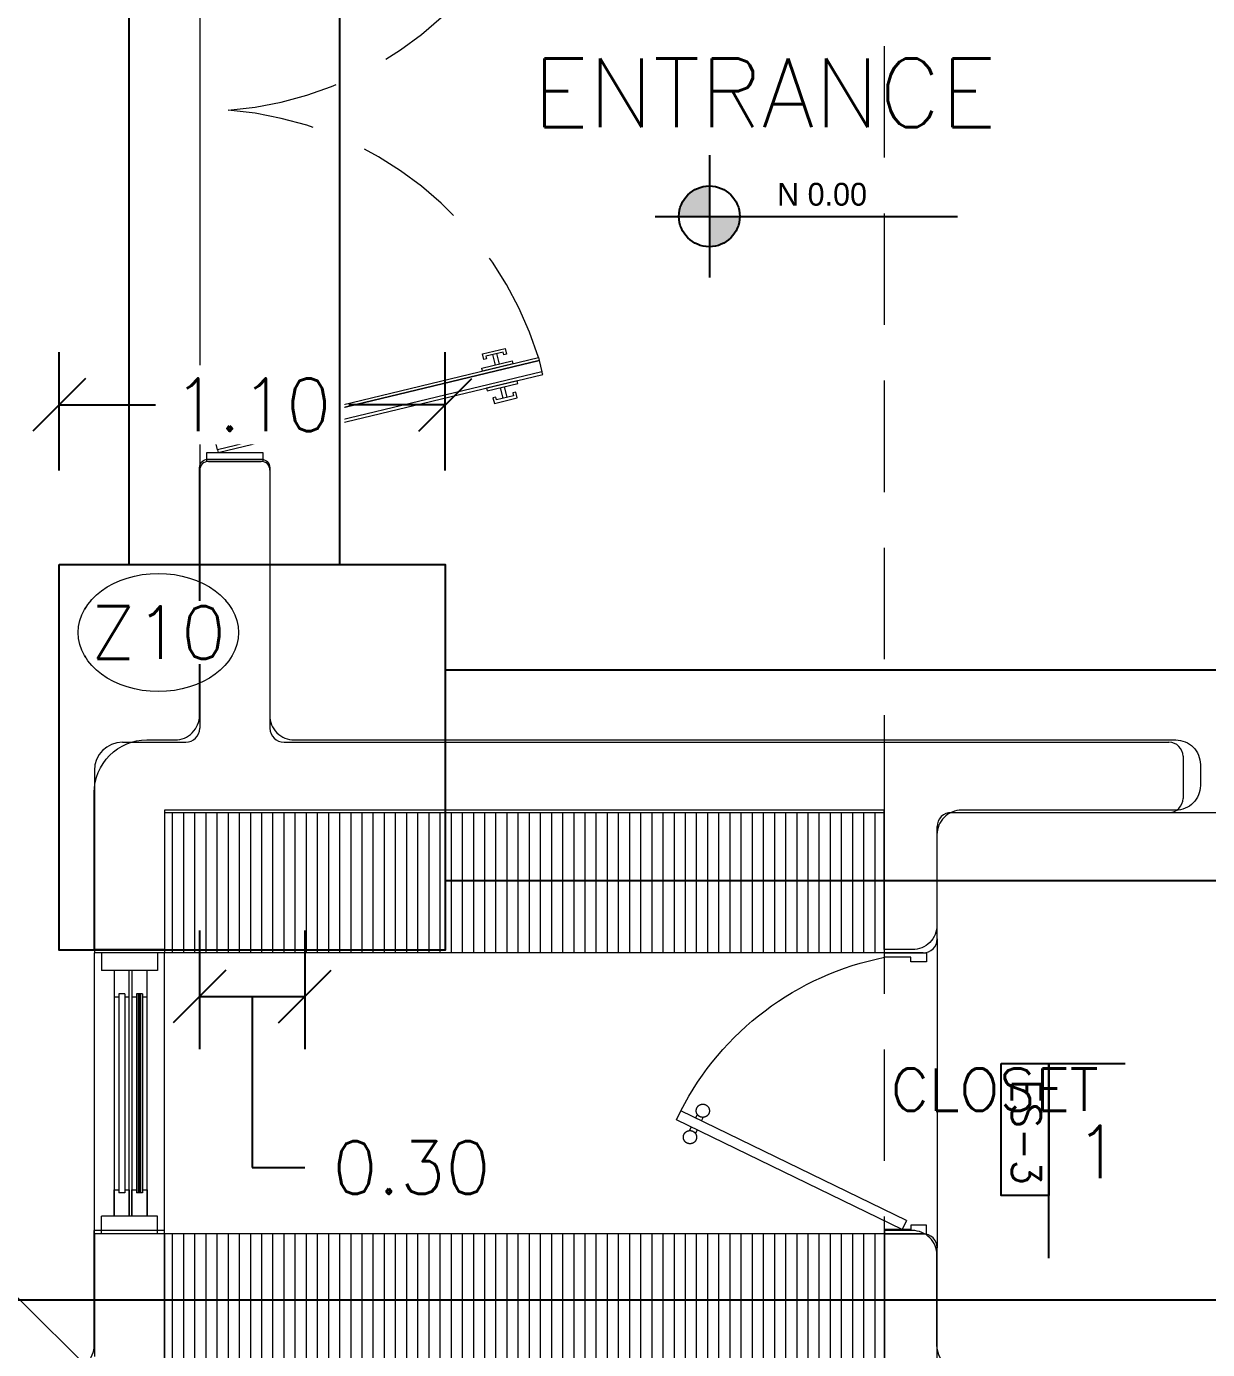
# Model space of a CAD drawing. Header units: metres. Extents: x -25 to 234, y -27 to 52.
# Drawn here: x 89.875 to 93.238, y 35.502 to 39.271 of the extents above; entities that cross this region are included whole.
import ezdxf

# ---------------------------------------------------------------- set-up
doc = ezdxf.new("R2010")
doc.units = ezdxf.units.M
doc.header["$LTSCALE"] = 0.1
doc.header["$MEASUREMENT"] = 0
doc.header["$PDMODE"] = 66
doc.linetypes.add('CONTINUA', pattern=[0])
doc.linetypes.add('HIDDEN2', pattern=[4.7625, 3.175, -1.5875])
for name, color, linetype, lineweight in [('0-S-GRID-IDEN', 1, 'Continuous', 9), ('A-DOOR', 251, 'Continuous', 5), ('A-WALL', 7, 'Continuous', 5), ('baños', 251, 'Continuous', 0), ('closets', 253, 'Continuous', 0), ('piscina', 131, 'Continuous', 0), ('piso', 253, 'Continuous', 0)]:
    doc.layers.add(name, color=color, linetype=linetype, lineweight=lineweight)
for name, color, linetype in [('001-DIMTEXTO', 4, 'Continuous'), ('DIMENSIONES', 7, 'Continuous'), ('DIMTEXTO', 4, 'Continuous'), ('HATCH', 8, 'Continuous'), ('TEXTOS', 4, 'Continuous'), ('ZAPATAS', 6, 'Continuous')]:
    doc.layers.add(name, color=color, linetype=linetype)
doc.layers.add('Techos 1', color=7, linetype='HIDDEN2', lineweight=9, true_color=0x42391a)
doc.styles.add('ESC100-2mm', font='arial.ttf', dxfattribs={"height": 0.15})
doc.styles.add('SMPLEX', font='simplex.shx')
doc.styles.get("Standard").update_dxf_attribs({"font": 'arial.ttf'})
doc.dimstyles.new('DIM-75', dxfattribs={"dimscale": 0.75, "dimtxt": 0.2, "dimasz": 0.2, "dimexe": 0.2, "dimexo": 0.2, "dimgap": 0.1, "dimtad": 0, "dimtih": 1, "dimtoh": 1, "dimzin": 0, "dimdsep": 46, "dimtxsty": 'SMPLEX', "dimblk1": 'OBLIQUE', "dimblk2": 'OBLIQUE', "dimsah": 1, "dimcen": 0.2, "dimclrd": 4, "dimclre": 4, "dimclrt": 4, "dimadec": 0, "dimazin": 0, "dimtfac": 1, "dimtmove": 1, "dimatfit": 3, "dimldrblk": 'OPEN30', "dimfxl": 0.25, "dimfxlon": 1, "dimtfill": 1, "dimtolj": 1, "dimtzin": 0, "dimarcsym": 0})

# ---------------------------------------------------------------- blocks, each defined once
blk = doc.blocks.new('A$C2bbc346b')
at = {"layer": 'A-WALL', "color": 8}
blk.add_line((2.425, -10.9945), (2.575, -10.9945), dxfattribs=at)
for points in [[(2.33, -11.7945, 0.414214), (2.4, -11.7245), (2.4, -11.0195, -0.414214), (2.425, -10.9945), (2.575, -10.9945, -0.414214), (2.6, -11.0195), (2.6, -11.7245, 0.414214), (2.67, -11.7945), (5.18, -11.7945, -0.414214), (5.25, -11.8645), (5.25, -11.9245, -0.414214), (5.18, -11.9945)], [(5.18, -11.9945), (4.57, -11.9945, 0.414214), (4.5, -12.0645), (4.5, -12.3218, -0.414214), (4.43, -12.3918), (4.35, -12.3918), (4.35, -11.9945), (2.3, -11.9945), (2.3, -12.3918), (2.1, -12.3918), (2.1, -11.9445, -0.414214), (2.25, -11.7945), (2.33, -11.7945)], [(0.2, -14.3398), (0, -14.3398), (0, -13.6591, -0.414214), (0.07, -13.5891), (2.03, -13.5891, 0.414214), (2.1, -13.5191), (2.1, -13.1918)], [(4.57, -13.5891, -0.414214), (4.5, -13.5191), (4.5, -13.2618, 0.414214), (4.43, -13.1918), (4.35, -13.1918), (4.35, -13.5891)]]:
    blk.add_lwpolyline(points, format="xyb", dxfattribs=at)
blk.add_lwpolyline([(2.3, -13.5891), (2.3, -13.1918), (2.1, -13.1918)], dxfattribs=at)
blk = doc.blocks.new('A$C95be60c7')
at = {"layer": 'A-DOOR'}
for p, q in [((0.4752, 0.7426), (0.4497, 0.7302)), ((0.762, 0.0876), (0.4497, 0.7302)), ((0.7875, 0.1), (0.4752, 0.7426)), ((0.4703, 0.6879), (0.4601, 0.6829)), ((0.4958, 0.7003), (0.506, 0.7052)), ((0.504, 0.6833), (0.5143, 0.6883)), ((0.4785, 0.671), (0.4683, 0.666)), ((0.762, 0.0876), (0.7875, 0.1))]:
    blk.add_line(p, q, dxfattribs=at)
for points in [[(0, 0.03), (0.025, 0.03), (0.025, 0.075), (0.0125, 0.075), (0.0125, 0.15), (0, 0.15), (0, 0.03)], [(0.8, 0.03), (0.775, 0.03), (0.775, 0.075), (0.7875, 0.075), (0.7875, 0.15), (0.8, 0.15), (0.8, 0.03)]]:
    blk.add_lwpolyline(points, dxfattribs=at)
blk.add_arc((0.8309, -0.0119), 0.8343, 117.1874, 168.8099, dxfattribs=at)
for points in [[(0.506, 0.7039), (0.506, 0.709), (0.511, 0.7177), (0.5198, 0.7227), (0.5298, 0.7227), (0.5386, 0.7177), (0.5436, 0.7089), (0.5436, 0.6989), (0.5386, 0.6901), (0.5298, 0.6851), (0.5197, 0.6851), (0.511, 0.6901), (0.506, 0.6989), (0.506, 0.7039)], [(0.4307, 0.6673), (0.4307, 0.6724), (0.4358, 0.6811), (0.4445, 0.6861), (0.4546, 0.6861), (0.4633, 0.6811), (0.4684, 0.6724), (0.4683, 0.6623), (0.4633, 0.6535), (0.4546, 0.6485), (0.4445, 0.6485), (0.4357, 0.6536), (0.4307, 0.6623), (0.4307, 0.6673)]]:
    blk.add_open_spline(points, degree=2, dxfattribs=at)
blk = doc.blocks.new('A$C3415d36c')
at = {"layer": 'A-DOOR'}
for p, q in [((0.8537, 1.8203), (0.8464, 1.7901)), ((0.8652, 1.8175), (0.858, 1.7874)), ((0.8237, 1.6957), (0.831, 1.7258)), ((0.8353, 1.6929), (0.8425, 1.7231)), ((0.8237, 0.3043), (0.831, 0.2742)), ((0.8353, 0.3071), (0.8425, 0.2769)), ((0.8537, 0.1797), (0.8464, 0.2099)), ((0.8652, 0.1825), (0.858, 0.2126))]:
    blk.add_line(p, q, dxfattribs=at)
for points in [[(0.17, 1.975), (0.17, 2), (0.01, 2), (0.01, 1.975)], [(0.9646, 1.7447), (0.041, 1.967), (0.0333, 1.9348), (0.9569, 1.7125)], [(0.9646, 1.7447), (0.041, 1.967), (0.0429, 1.975), (0.9666, 1.7527)], [(0.9569, 1.7125), (0.0333, 1.9348), (0.0313, 1.9268), (0.955, 1.7045)], [(0.8332, 1.8167), (0.8251, 1.8187), (0.829, 1.8347), (0.8938, 1.8191), (0.89, 1.803), (0.8818, 1.805), (0.8838, 1.813), (0.8352, 1.8247)], [(0.8071, 1.7082), (0.799, 1.7101), (0.7951, 1.6941), (0.86, 1.6785), (0.8638, 1.6945), (0.8557, 1.6965), (0.8538, 1.6885), (0.8052, 1.7001)], [(0.8071, 0.2918), (0.799, 0.2899), (0.7951, 0.3059), (0.86, 0.3215), (0.8638, 0.3055), (0.8557, 0.3035), (0.8538, 0.3115), (0.8052, 0.2999)], [(0.9569, 0.2875), (0.0333, 0.0652), (0.0313, 0.0732), (0.955, 0.2955)], [(0.9646, 0.2553), (0.041, 0.033), (0.0333, 0.0652), (0.9569, 0.2875)], [(0.9646, 0.2553), (0.041, 0.033), (0.0429, 0.025), (0.9666, 0.2473)], [(0.8332, 0.1833), (0.8251, 0.1813), (0.829, 0.1653), (0.8938, 0.1809), (0.89, 0.197), (0.8818, 0.195), (0.8838, 0.187), (0.8352, 0.1753)], [(0.17, 0.025), (0.17, 0), (0.01, 0), (0.01, 0.025)]]:
    blk.add_lwpolyline(points, close=True, dxfattribs=at)
for points in [[(0.8955, 1.7783), (0.8935, 1.7703), (0.807, 1.7911), (0.809, 1.7992), (0.8955, 1.7783)], [(0.88, 1.714), (0.8819, 1.7221), (0.7954, 1.7429), (0.7935, 1.7348), (0.88, 1.714)], [(0.88, 0.286), (0.8819, 0.2779), (0.7954, 0.2571), (0.7935, 0.2652), (0.88, 0.286)], [(0.8955, 0.2217), (0.8935, 0.2297), (0.807, 0.2089), (0.809, 0.2008), (0.8955, 0.2217)]]:
    blk.add_lwpolyline(points, dxfattribs=at)
at = {"layer": 'A-DOOR', "linetype": 'HIDDEN2'}
for centre, start, end in [((-0.0044, 2.0014), 274.3169, 342.802), ((-0.0044, -0.0014), 17.198, 85.6831)]:
    blk.add_arc(centre, 1.0043, start, end, dxfattribs=at)
blk = doc.blocks.new('PL BASE 1N NASAS 09')
at = {"layer": 'closets', "transparency": 33554687}
h = blk.add_hatch(dxfattribs=at)
h.set_pattern_fill('LINE', color=256, scale=0.01, angle=90)
h.set_pattern_definition([(90, (-228.034673, 138.20951), (-0.03175, 2e-18), [])])
h.paths.add_polyline_path([(-120.1311, -47.2498), (-118.0815, -47.2498), (-118.0815, -47.6498), (-120.1311, -47.6498)])
h = blk.add_hatch(dxfattribs=at)
h.set_pattern_fill('LINE', color=256, scale=0.01, angle=90)
h.set_pattern_definition([(90, (-228.034673, 137.009548), (-0.03175, 2e-18), [])])
h.paths.add_polyline_path([(-120.1315, -48.4498), (-118.0811, -48.4498), (-118.0811, -48.8497), (-120.1315, -48.8497)])
at = {"layer": 'TEXTOS', "transparency": 33554534}
h = blk.add_hatch(color=256, dxfattribs=at)
h.dxf.hatch_style = 1
h.paths.add_polyline_path([(-118.5799, -45.4653, 0.414214), (-118.6665, -45.5519), (-118.5799, -45.5519)])
h.paths.add_polyline_path([(-118.4934, -45.5519), (-118.5799, -45.5519), (-118.5799, -45.6384, 0.414214)])
at = {"layer": 'A-DOOR'}
for p, q in [((-120.3311, -48.4498), (-120.3311, -47.6498)), ((-120.3111, -47.6498), (-120.3111, -47.6998)), ((-120.1511, -47.6498), (-120.1511, -47.6998)), ((-120.1311, -48.4498), (-120.1311, -47.6498)), ((-120.1511, -47.6998), (-120.3111, -47.6998)), ((-120.2746, -47.6998), (-120.2746, -48.3998)), ((-120.2317, -48.3998), (-120.2317, -47.6998)), ((-120.2241, -47.6998), (-120.2241, -48.3998)), ((-120.1811, -48.3998), (-120.1811, -47.6998)), ((-120.2619, -47.7666), (-120.2619, -48.333)), ((-120.2445, -47.7666), (-120.2619, -47.7666)), ((-120.2445, -47.7666), (-120.2445, -48.333)), ((-120.2113, -47.7666), (-120.2113, -48.333)), ((-120.1939, -47.7666), (-120.2113, -47.7666)), ((-120.1939, -47.7666), (-120.1939, -48.333)), ((-120.2445, -48.333), (-120.2619, -48.333)), ((-120.1939, -48.333), (-120.2113, -48.333)), ((-120.1511, -48.3998), (-120.3111, -48.3998)), ((-120.3111, -48.4498), (-120.3111, -48.3998)), ((-120.1511, -48.4498), (-120.1511, -48.3998))]:
    blk.add_line(p, q, dxfattribs=at)
for points in [[(-120.2445, -47.7749), (-120.2317, -47.7749), (-120.2317, -47.6998), (-120.2746, -47.6998), (-120.2746, -47.7749), (-120.2619, -47.7749)], [(-120.1939, -47.7749), (-120.1811, -47.7749), (-120.1811, -47.6998), (-120.2241, -47.6998), (-120.2241, -47.7749), (-120.2113, -47.7749)], [(-120.2445, -48.3243), (-120.2317, -48.3243), (-120.2317, -48.3998), (-120.2746, -48.3998), (-120.2746, -48.3243), (-120.2619, -48.3243)], [(-120.1939, -48.3243), (-120.1811, -48.3243), (-120.1811, -48.3998), (-120.2241, -48.3998), (-120.2241, -48.3243), (-120.2113, -48.3243)]]:
    blk.add_lwpolyline(points, dxfattribs=at)
at = {"layer": 'A-WALL'}
for p, q in [((-120.0311, -46.2748), (-120.0311, -47.0098)), ((-120.0061, -46.2498), (-119.8561, -46.2498)), ((-119.8311, -46.2748), (-119.8311, -47.0098)), ((-120.2511, -47.0498), (-120.0711, -47.0498)), ((-119.7911, -47.0498), (-117.2711, -47.0498)), ((-117.2311, -47.0898), (-117.2311, -47.2098)), ((-120.3311, -47.1298), (-120.3311, -47.6498)), ((-120.1311, -47.2498), (-118.0811, -47.2498)), ((-120.1311, -47.2498), (-120.1311, -47.6498)), ((-118.0811, -47.6498), (-118.0811, -47.2498)), ((-117.8911, -47.2498), (-117.2711, -47.2498)), ((-117.9311, -47.6098), (-117.9311, -47.2898)), ((-120.1311, -47.6498), (-120.3311, -47.6498)), ((-117.9711, -47.6498), (-118.0811, -47.6498)), ((-120.3311, -48.4498), (-120.3311, -48.7997)), ((-120.1311, -48.4498), (-120.3311, -48.4498)), ((-120.1311, -48.4498), (-120.1311, -48.8497))]:
    blk.add_line(p, q, dxfattribs=at)
at = {"layer": 'A-WALL', "transparency": 33554684}
blk.add_line((-120.0061, -46.2498), (-119.8561, -46.2498), dxfattribs=at)
at = {"layer": 'A-WALL'}
blk.add_lwpolyline([(-117.5311, -48.8497), (-117.8911, -48.8497, -0.414214), (-117.9311, -48.8097), (-117.9311, -48.4898, 0.414214), (-117.9711, -48.4498), (-118.0811, -48.4498), (-118.0811, -48.8497), (-120.1311, -48.8497)], format="xyb", dxfattribs=at)
for centre, radius, start, end in [((-120.0061, -46.2748), 0.025, 90, 180), ((-119.8561, -46.2748), 0.025, 0, 90), ((-120.0711, -47.0098), 0.04, 270, 360), ((-119.7911, -47.0098), 0.04, 180, 270), ((-120.2511, -47.1298), 0.08, 90, 180), ((-117.2711, -47.0898), 0.04, 0, 90), ((-117.2711, -47.2098), 0.04, 270, 0), ((-117.8911, -47.2898), 0.04, 90, 180), ((-117.9711, -47.6098), 0.04, 270, 360)]:
    blk.add_arc(centre, radius, start, end, dxfattribs=at)
at = {"layer": 'closets', "transparency": 33554687}
for p, q in [((-118.0815, -47.6498), (-120.1311, -47.6498)), ((-118.0811, -48.4498), (-120.1311, -48.4498))]:
    blk.add_line(p, q, dxfattribs=at)
at = {"layer": 'piscina', "const_width": 0.01}
blk.add_lwpolyline([(-120.2026, -47.7666), (-120.2026, -48.333)], dxfattribs=at)
at = {"layer": 'piso'}
for p, q in [((-120.0311, -44.2248), (-120.0311, -46.2748)), ((-117.2711, -47.2498), (-116.1411, -47.2498)), ((-117.9311, -47.6098), (-117.9311, -48.4898))]:
    blk.add_line(p, q, dxfattribs=at)
at = {"layer": 'Techos 1'}
for p, q in [((-118.0811, -51.0997), (-118.0811, -39.3997)), ((-121.2311, -47.9498), (-118.0811, -51.0997))]:
    blk.add_line(p, q, dxfattribs=at)
at = {"layer": 'TEXTOS'}
for p, q in [((-118.5799, -45.3779), (-118.5799, -45.7258)), ((-118.7337, -45.5519), (-117.8729, -45.5519))]:
    blk.add_line(p, q, dxfattribs=at)
blk.add_circle((-118.5799, -45.5519), 0.0865, dxfattribs=at)
at = {"layer": 'A-DOOR'}
blk.add_blockref('A$C3415d36c', (-120.0211, -46.2498), dxfattribs=at)
at = {"layer": 'A-DOOR', "xscale": -1, "rotation": 90}
blk.add_blockref('A$C95be60c7', (-117.9311, -47.6498), dxfattribs=at)
at = {"layer": 'TEXTOS', "width": 3.404877}
for s, insert, char_height, attachment_point in [('{\\Fromans|c0; ENTRANCE}', (-119.2163, -45.2976), 0.195, 7), ('{\\Fromans|c0;\\H0.8x;CLOSET\\H1.25x; }', (-117.4715, -48.0991), 0.15, 9)]:
    blk.add_mtext(s, dxfattribs=dict(at, insert=insert, char_height=char_height, attachment_point=attachment_point))
at = {"layer": 'TEXTOS', "insert": (-118.387, -45.4565), "char_height": 0.065, "attachment_point": 1, "style": 'ESC100-2mm'}
blk.add_mtext_dynamic_manual_height_columns('{\\Ftxt|c0;N 0.00}', width=2.216942, gutter_width=0.5, heights=[0], dxfattribs=at)
blk = doc.blocks.new('_Oblique')
at = {"color": 0, "linetype": 'ByBlock', "lineweight": -2}
blk.add_line((-0.5, -0.5), (0.5, 0.5), dxfattribs=at)
blk = doc.blocks.new('*D1183')
at = {"layer": 'Defpoints', "color": 0, "linetype": 'CONTINUA', "transparency": 16777216}
for p in [(95.3491, -14.0004), (95.6491, -14.0004), (95.6491, -14.5318)]:
    blk.add_point(p, dxfattribs=at)
at = {"layer": 'DIMENSIONES', "color": 4, "linetype": 'CONTINUA', "lineweight": -2, "transparency": 16777216}
for p, q in [((95.3491, -14.3443), (95.3491, -14.6818)), ((95.6491, -14.3443), (95.6491, -14.6818)), ((95.3491, -14.5318), (95.6491, -14.5318)), ((95.4991, -14.5318), (95.4991, -15.0193)), ((95.4991, -15.0193), (95.6491, -15.0193))]:
    blk.add_line(p, q, dxfattribs=at)
at = {"layer": 'DIMENSIONES', "color": 4, "linetype": 'CONTINUA', "lineweight": -2, "transparency": 16777216, "xscale": 0.15, "yscale": 0.15, "zscale": 0.15, "rotation": 180}
blk.add_blockref('_Oblique', (95.3491, -14.5318), dxfattribs=at)
at = {"layer": 'DIMENSIONES', "color": 4, "linetype": 'CONTINUA', "lineweight": -2, "transparency": 16777216, "xscale": 0.15, "yscale": 0.15, "zscale": 0.15}
blk.add_blockref('_Oblique', (95.6491, -14.5318), dxfattribs=at)
at = {"layer": 'DIMENSIONES', "color": 4, "linetype": 'CONTINUA', "transparency": 16777216, "insert": (95.9527, -15.0193), "char_height": 0.15, "attachment_point": 5, "style": 'SMPLEX', "bg_fill": 3, "box_fill_scale": 1.25, "bg_fill_color": 256, "bg_fill_true_color": 13158600, "bg_fill_transparency": 0}
blk.add_mtext('\\A1;0.30', dxfattribs=at)
blk = doc.blocks.new('_Open30')
at = {"layer": 'DIMTEXTO', "color": 0, "lineweight": -2}
for p, q in [((-1, 0.268), (0, 0)), ((0, 0), (-1, -0.268)), ((0, 0), (-1, 0))]:
    blk.add_line(p, q, dxfattribs=at)
blk = doc.blocks.new('*D1184')
at = {"layer": 'Defpoints', "color": 0, "linetype": 'CONTINUA', "transparency": 16777216}
for p in [(96.0491, -12.8466), (94.9491, -14.4004), (96.0491, -14.4004)]:
    blk.add_point(p, dxfattribs=at)
at = {"layer": 'DIMENSIONES', "color": 4, "linetype": 'CONTINUA', "lineweight": -2, "transparency": 16777216}
for p, q in [((94.9491, -13.0341), (94.9491, -12.6966)), ((96.0491, -13.0341), (96.0491, -12.6966)), ((94.9491, -12.8466), (95.2241, -12.8466)), ((96.0491, -12.8466), (95.7741, -12.8466))]:
    blk.add_line(p, q, dxfattribs=at)
at = {"layer": 'DIMENSIONES', "color": 4, "linetype": 'CONTINUA', "lineweight": -2, "transparency": 16777216, "xscale": 0.15, "yscale": 0.15, "zscale": 0.15, "rotation": 180}
blk.add_blockref('_Oblique', (94.9491, -12.8466), dxfattribs=at)
at = {"layer": 'DIMENSIONES', "color": 4, "linetype": 'CONTINUA', "lineweight": -2, "transparency": 16777216, "xscale": 0.15, "yscale": 0.15, "zscale": 0.15}
blk.add_blockref('_Oblique', (96.0491, -12.8466), dxfattribs=at)
at = {"layer": 'DIMENSIONES', "color": 4, "linetype": 'CONTINUA', "transparency": 16777216, "insert": (95.4991, -12.8466), "char_height": 0.15, "attachment_point": 5, "style": 'SMPLEX', "bg_fill": 3, "box_fill_scale": 1.25, "bg_fill_color": 256, "bg_fill_true_color": 13158600, "bg_fill_transparency": 0}
blk.add_mtext('\\A1;1.10', dxfattribs=at)
blk = doc.blocks.new('*D1185')
at = {"layer": 'Defpoints', "color": 0, "linetype": 'CONTINUA', "transparency": 16777216}
for p in [(94.5946, -13.3015), (94.9491, -13.3015), (94.9491, -14.4004)]:
    blk.add_point(p, dxfattribs=at)
at = {"layer": 'DIMENSIONES', "color": 4, "linetype": 'CONTINUA', "lineweight": -2, "transparency": 16777216}
for p, q in [((94.7821, -13.3015), (94.4446, -13.3015)), ((94.5946, -13.3015), (94.5946, -13.7009)), ((94.5946, -14.4004), (94.5946, -14.0009)), ((94.7821, -14.4004), (94.4446, -14.4004))]:
    blk.add_line(p, q, dxfattribs=at)
at = {"layer": 'DIMENSIONES', "color": 4, "linetype": 'CONTINUA', "lineweight": -2, "transparency": 16777216, "xscale": 0.15, "yscale": 0.15, "zscale": 0.15}
for p, rotation in [((94.5946, -13.3015), 90), ((94.5946, -14.4004), 270)]:
    blk.add_blockref('_Oblique', p, dxfattribs=dict(at, rotation=rotation))
at = {"layer": 'DIMENSIONES', "color": 4, "linetype": 'CONTINUA', "transparency": 16777216, "insert": (94.5946, -13.8509), "char_height": 0.15, "attachment_point": 5, "style": 'SMPLEX', "bg_fill": 3, "box_fill_scale": 1.25, "bg_fill_color": 256, "bg_fill_true_color": 13158600, "bg_fill_transparency": 0}
blk.add_mtext('\\A1;1.10', dxfattribs=at)
blk = doc.blocks.new('A$Cac76d8b6')
at = {"layer": 'TEXTOS', "color": 6, "linetype": 'Continuous', "ltscale": 0.01}
blk.add_line((8.1666, 12.2152), (8.5201, 12.2152), dxfattribs=at)
at = {"layer": 'TEXTOS', "color": 5, "linetype": 'Continuous', "ltscale": 0.01}
blk.add_line((8.3026, 11.661), (8.3026, 12.2152), dxfattribs=at)
at = {"layer": 'TEXTOS', "color": 8, "linetype": 'Continuous', "ltscale": 0.01}
blk.add_lwpolyline([(8.1666, 12.2152), (8.3026, 12.2152), (8.3026, 11.8392), (8.1666, 11.8392)], close=True, dxfattribs=at)
at = {"layer": 'ZAPATAS', "lineweight": 25}
blk.add_line((4.334, 11.542), (10.6347, 11.542), dxfattribs=at)
at = {"layer": 'HATCH', "ltscale": 0.2}
blk.add_blockref('A$C2bbc346b', (3.484, 24.9311), dxfattribs=at)
at = {"layer": 'TEXTOS', "color": 4, "ltscale": 0.5, "insert": (8.2382, 12.0197), "char_height": 0.0825, "attachment_point": 5, "rotation": 270, "style": 'SMPLEX'}
blk.add_mtext('ES-3', dxfattribs=at)
at = {"layer": 'DIMTEXTO', "color": 4, "lineweight": -3, "insert": (8.4426, 11.9634), "char_height": 0.15, "attachment_point": 5, "style": 'SMPLEX', "bg_fill": 3, "box_fill_scale": 1.1, "bg_fill_color": 256, "bg_fill_true_color": 13158600, "bg_fill_transparency": 0}
blk.add_mtext('1', dxfattribs=at)
at = {"layer": 'DIMENSIONES', "linetype": 'CONTINUA'}
dim = blk.add_linear_dim(base=(6.184, 12.4063), p1=(5.884, 12.9376), p2=(6.184, 12.9376), dimstyle='DIM-75', dxfattribs=at)
dim.commit()
dim.dimension.update_dxf_attribs({"geometry": '*D1183', "text_midpoint": (6.259, 11.9188), "insert": (-89.4651, 26.938)})
at = {"layer": 'ZAPATAS', "lineweight": 25}
blk.add_lwpolyline([(5.484, 13.6366), (6.584, 13.6366), (6.584, 12.5376), (5.484, 12.5376)], close=True, dxfattribs=at)
at = {"layer": 'DIMENSIONES', "linetype": 'CONTINUA'}
dim = blk.add_linear_dim(base=(6.584, 14.0915), p1=(5.484, 12.5376), p2=(6.584, 12.5376), dimstyle='DIM-75', dxfattribs=at)
dim.commit()
dim.dimension.update_dxf_attribs({"geometry": '*D1184', "text_midpoint": (6.034, 14.0915), "insert": (-89.4651, 26.938)})
at = {"layer": 'ZAPATAS', "lineweight": 25}
for p, q in [((5.684, 13.6366), (5.684, 16.2376)), ((6.284, 13.6366), (6.284, 16.2376)), ((6.584, 13.3366), (9.3919, 13.3366)), ((6.584, 12.7366), (9.3919, 12.7366))]:
    blk.add_line(p, q, dxfattribs=at)
at = {"layer": 'DIMTEXTO', "color": 4, "insert": (5.7668, 13.4425), "char_height": 0.15, "attachment_point": 5, "rotation": 0, "style": 'SMPLEX', "bg_fill": 3, "box_fill_scale": 1.1, "bg_fill_color": 256, "bg_fill_true_color": 13158600, "bg_fill_transparency": 0}
blk.add_mtext('\\A1;Z10', dxfattribs=at)
at = {"layer": 'DIMENSIONES', "linetype": 'CONTINUA'}
dim = blk.add_linear_dim(base=(5.1295, 13.6366), p1=(5.484, 12.5376), p2=(5.484, 13.6366), angle=90, dimstyle='DIM-75', dxfattribs=at)
dim.commit()
dim.dimension.update_dxf_attribs({"geometry": '*D1185', "text_midpoint": (5.1295, 13.0871), "insert": (-89.4651, 26.938)})
at = {"layer": '0-S-GRID-IDEN'}
blk.add_ellipse((5.7668, 13.4425), major_axis=(0.2285, 0), ratio=0.736432, dxfattribs=at)

msp = doc.modelspace()

# ---------------------------------------------------------------- linework, layer by layer
at = {"layer": 'ZAPATAS', "lineweight": 25}
for p, q in [((91.0674, 37.4386), (93.8753, 37.4386)), ((91.0674, 36.8386), (93.8753, 36.8386)), ((88.8174, 35.644), (95.1181, 35.644))]:
    msp.add_line(p, q, dxfattribs=at)

# ---------------------------------------------------------------- block references
at = {"layer": 'baños'}
msp.add_blockref('PL BASE 1N NASAS 09', (210.3991, 84.2818), dxfattribs=at)
at = {"layer": 'HATCH', "ltscale": 0.2}
msp.add_blockref('A$C2bbc346b', (87.9674, 49.0331), dxfattribs=at)

# ---------------------------------------------------------------- next in the draw order: block references
at = {"layer": '001-DIMTEXTO', "linetype": 'CONTINUA'}
msp.add_blockref('A$Cac76d8b6', (84.4834, 24.102), dxfattribs=at)

doc.saveas('drawing.dxf')
